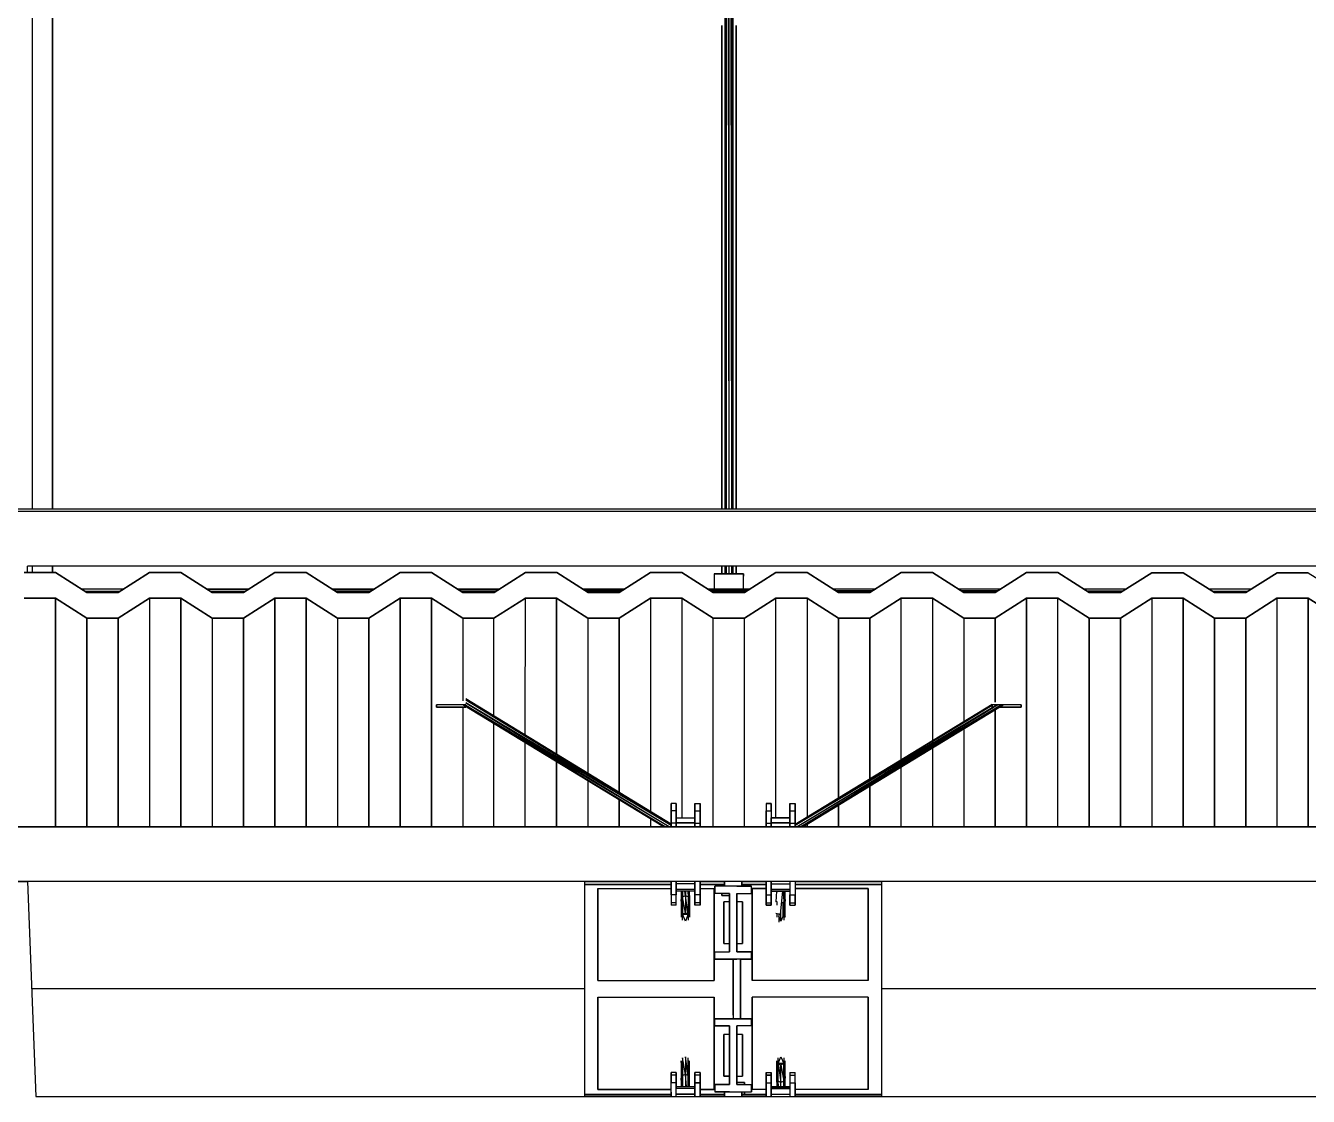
# Model space of a CAD drawing. Extents: x -32 to 51.8, y -51.6 to -5.5.
# Drawn here: x 5.349 to 8.859, y -20.878 to -17.948 of the extents above; entities that cross this region are included whole.
import ezdxf

# ---------------------------------------------------------------- set-up
doc = ezdxf.new("R2010")
doc.units = 0
doc.header["$MEASUREMENT"] = 0
doc.layers.get('0').update_dxf_attribs({"linetype": 'CONTINUOUS'})
doc.layers.add('hachures', color=5, linetype='CONTINUOUS')

msp = doc.modelspace()

# ---------------------------------------------------------------- linework, layer by layer
for p, q in [((5.4224, -19.2709), (5.4225, -12.0848)), ((5.4225, -12.0848), (5.4224, -19.2709)), ((7.2659, -13.4308), (7.2736, -19.2709)), ((7.2659, -13.4308), (7.2659, -19.2709)), ((7.2738, -13.4269), (7.2738, -19.2709)), ((7.2815, -19.2709), (7.2738, -13.4269)), ((7.2818, -13.4308), (7.2818, -19.2709)), ((7.285, -19.2709), (7.2818, -13.4308)), ((7.2626, -13.4664), (7.2658, -19.2709)), ((7.2626, -13.4664), (7.2626, -19.2709)), ((7.2851, -19.2709), (7.2851, -13.4664)), ((7.2539, -19.2709), (7.2539, -17.9483)), ((7.2539, -17.9483), (7.2539, -19.2709)), ((7.2539, -19.2709), (7.2539, -17.9483)), ((7.2935, -19.2709), (7.2935, -17.9483)), ((7.2935, -17.9483), (7.2935, -19.2709)), ((7.2935, -19.2709), (7.2935, -17.9483)), ((5.2737, -19.2709), (5.3537, -19.2709)), ((5.3537, -19.2709), (9.1937, -19.271)), ((5.3537, -19.2776), (5.2737, -19.2776)), ((9.1937, -19.2776), (5.3537, -19.2776)), ((5.3451, -19.4453), (5.4309, -19.4453)), ((5.4309, -19.4453), (5.3451, -19.4453)), ((9.1937, -19.4271), (5.3537, -19.4271)), ((5.3537, -19.4453), (5.3537, -19.4271)), ((5.3671, -19.4271), (5.3671, -19.4453)), ((5.4224, -19.4453), (5.4224, -19.4271)), ((5.4224, -19.4271), (5.4224, -19.4453)), ((5.4309, -19.4453), (5.5166, -19.4997)), ((5.5166, -19.4997), (5.4309, -19.4453)), ((5.4309, -19.4453), (5.4309, -19.4453)), ((5.6023, -19.4997), (5.688, -19.4453)), ((5.688, -19.4453), (5.6023, -19.4997)), ((5.688, -19.4453), (5.7737, -19.4453)), ((5.688, -19.4453), (5.688, -19.4453)), ((5.7737, -19.4453), (5.688, -19.4453)), ((5.688, -19.4453), (5.688, -19.4453)), ((5.7737, -19.4453), (5.8594, -19.4997)), ((5.7737, -19.4453), (5.7737, -19.4453)), ((5.8594, -19.4997), (5.7737, -19.4453)), ((5.7737, -19.4453), (5.7737, -19.4453)), ((5.9451, -19.4997), (6.0309, -19.4453)), ((6.0309, -19.4453), (5.9451, -19.4997)), ((6.0309, -19.4453), (6.1166, -19.4453)), ((6.0309, -19.4453), (6.0309, -19.4453)), ((6.1166, -19.4453), (6.0309, -19.4453)), ((6.0309, -19.4453), (6.0309, -19.4453)), ((6.1166, -19.4453), (6.2023, -19.4997)), ((6.1166, -19.4453), (6.1166, -19.4453)), ((6.2023, -19.4997), (6.1166, -19.4453)), ((6.288, -19.4997), (6.3737, -19.4453)), ((6.3737, -19.4453), (6.288, -19.4997)), ((6.3737, -19.4453), (6.4594, -19.4453)), ((6.3737, -19.4453), (6.3737, -19.4453)), ((6.4594, -19.4453), (6.3737, -19.4453)), ((6.3737, -19.4453), (6.3737, -19.4453)), ((6.4594, -19.4453), (6.5451, -19.4997)), ((6.5451, -19.4997), (6.4594, -19.4453)), ((6.4594, -19.4453), (6.4594, -19.4453)), ((6.4594, -19.4453), (6.4594, -19.4453)), ((6.6309, -19.4997), (6.7166, -19.4453)), ((6.7166, -19.4453), (6.6309, -19.4997)), ((6.7166, -19.4453), (6.8023, -19.4453)), ((6.7166, -19.4453), (6.7166, -19.4453)), ((6.8023, -19.4453), (6.7166, -19.4453)), ((6.7166, -19.4453), (6.7166, -19.4453)), ((6.8023, -19.4453), (6.888, -19.4997)), ((6.888, -19.4997), (6.8023, -19.4453)), ((6.8023, -19.4453), (6.8023, -19.4453)), ((6.8023, -19.4453), (6.8023, -19.4453)), ((6.9737, -19.4997), (7.0594, -19.4453)), ((7.0594, -19.4453), (6.9737, -19.4997)), ((7.0594, -19.4453), (7.1451, -19.4453)), ((7.0594, -19.4453), (7.0594, -19.4453)), ((7.1451, -19.4453), (7.0594, -19.4453)), ((7.1451, -19.4453), (7.2309, -19.4998)), ((7.1451, -19.4453), (7.1451, -19.4453)), ((7.2309, -19.4997), (7.1451, -19.4453)), ((7.1451, -19.4453), (7.1451, -19.4453)), ((7.2539, -19.4485), (7.2539, -19.4271)), ((7.2539, -19.4271), (7.2539, -19.4485)), ((7.2539, -19.4485), (7.2539, -19.4271)), ((7.2626, -19.4271), (7.2626, -19.4485)), ((7.2659, -19.4271), (7.2659, -19.4485)), ((7.2659, -19.4271), (7.2659, -19.4485)), ((7.2738, -19.4271), (7.2738, -19.4485)), ((7.2738, -19.4271), (7.2738, -19.4485)), ((7.2817, -19.4485), (7.2817, -19.4271)), ((7.2818, -19.4271), (7.2818, -19.4485)), ((7.2851, -19.4485), (7.2851, -19.4271)), ((7.2851, -19.4485), (7.2851, -19.4271)), ((7.2935, -19.4485), (7.2935, -19.4271)), ((7.2935, -19.4271), (7.2935, -19.4485)), ((7.2935, -19.4485), (7.2935, -19.4271)), ((7.3166, -19.4998), (7.4023, -19.4453)), ((7.4023, -19.4453), (7.3166, -19.4997)), ((7.4023, -19.4453), (7.488, -19.4453)), ((7.4023, -19.4453), (7.4023, -19.4453)), ((7.488, -19.4453), (7.4023, -19.4453)), ((7.488, -19.4453), (7.5737, -19.4998)), ((7.488, -19.4453), (7.488, -19.4453)), ((7.5737, -19.4998), (7.488, -19.4453)), ((7.488, -19.4453), (7.488, -19.4453)), ((7.6594, -19.4998), (7.7451, -19.4453)), ((7.7451, -19.4453), (7.6594, -19.4998)), ((7.7451, -19.4453), (7.8309, -19.4453)), ((7.7451, -19.4453), (7.7451, -19.4453)), ((7.8309, -19.4453), (7.7451, -19.4453)), ((7.8309, -19.4453), (7.9166, -19.4998)), ((7.8309, -19.4453), (7.8309, -19.4453)), ((7.9166, -19.4998), (7.8309, -19.4453)), ((8.0023, -19.4998), (8.088, -19.4453)), ((8.088, -19.4453), (8.0023, -19.4998)), ((8.088, -19.4453), (8.1737, -19.4453)), ((8.088, -19.4453), (8.088, -19.4453)), ((8.1737, -19.4453), (8.088, -19.4453)), ((8.1737, -19.4453), (8.2594, -19.4998)), ((8.1737, -19.4453), (8.1737, -19.4453)), ((8.2594, -19.4998), (8.1737, -19.4453)), ((8.1737, -19.4453), (8.1737, -19.4453)), ((8.3451, -19.4998), (8.4309, -19.4454)), ((8.4309, -19.4454), (8.3451, -19.4998)), ((8.4309, -19.4454), (8.5166, -19.4454)), ((8.4309, -19.4454), (8.4309, -19.4454)), ((8.5166, -19.4454), (8.4309, -19.4454)), ((8.5166, -19.4454), (8.6023, -19.4998)), ((8.5166, -19.4454), (8.5166, -19.4454)), ((8.6023, -19.4998), (8.5166, -19.4454)), ((8.688, -19.4998), (8.7737, -19.4454)), ((8.7737, -19.4454), (8.688, -19.4998)), ((8.7737, -19.4454), (8.8594, -19.4454)), ((8.7737, -19.4454), (8.7737, -19.4454)), ((8.8594, -19.4454), (8.7737, -19.4454)), ((8.8594, -19.4454), (8.9452, -19.4998)), ((8.8594, -19.4454), (8.8594, -19.4454)), ((7.2337, -19.4485), (7.2337, -19.4907)), ((7.2337, -19.4485), (7.3137, -19.4485)), ((7.3137, -19.4485), (7.2337, -19.4485)), ((7.3137, -19.4907), (7.3137, -19.4485)), ((7.3137, -19.4485), (7.3137, -19.4551)), ((5.4307, -19.5151), (5.345, -19.5151)), ((5.345, -19.5151), (5.4307, -19.5151)), ((5.5165, -19.5695), (5.4307, -19.5151)), ((5.4307, -19.5151), (5.5165, -19.5695)), ((5.6166, -19.4907), (5.5023, -19.4907)), ((5.6158, -19.4911), (5.5027, -19.4909)), ((5.6061, -19.4973), (5.5128, -19.4973)), ((5.5166, -19.4997), (5.6023, -19.4997)), ((5.6023, -19.4997), (5.5166, -19.4997)), ((5.5166, -19.4997), (5.5166, -19.4997)), ((5.6879, -19.5151), (5.6022, -19.5695)), ((5.6022, -19.5695), (5.6879, -19.5151)), ((5.6023, -19.4997), (5.6023, -19.4997)), ((5.7736, -19.5151), (5.6879, -19.5151)), ((5.6879, -19.5151), (5.7736, -19.5151)), ((5.8593, -19.5695), (5.7736, -19.5151)), ((5.7736, -19.5151), (5.8593, -19.5695)), ((5.9594, -19.4907), (5.8452, -19.4907)), ((5.9578, -19.4917), (5.8465, -19.4915)), ((5.9489, -19.4973), (5.8557, -19.4973)), ((5.8594, -19.4997), (5.9451, -19.4997)), ((5.9451, -19.4997), (5.8594, -19.4997)), ((5.8594, -19.4997), (5.8594, -19.4997)), ((5.8594, -19.4997), (5.8594, -19.4997)), ((6.0307, -19.5151), (5.945, -19.5695)), ((5.945, -19.5695), (6.0307, -19.5151)), ((5.9451, -19.4997), (5.9451, -19.4997)), ((6.1165, -19.5151), (6.0307, -19.5151)), ((6.0307, -19.5151), (6.1165, -19.5151)), ((6.2022, -19.5695), (6.1165, -19.5151)), ((6.1165, -19.5151), (6.2022, -19.5695)), ((6.3023, -19.4907), (6.188, -19.4907)), ((6.2997, -19.4923), (6.1903, -19.4921)), ((6.2918, -19.4973), (6.1985, -19.4973)), ((6.2023, -19.4997), (6.288, -19.4997)), ((6.2023, -19.4997), (6.2023, -19.4997)), ((6.288, -19.4997), (6.2023, -19.4997)), ((6.3736, -19.5151), (6.2879, -19.5695)), ((6.2879, -19.5695), (6.3736, -19.5151)), ((6.288, -19.4997), (6.288, -19.4997)), ((6.4593, -19.5151), (6.3736, -19.5151)), ((6.3736, -19.5151), (6.4593, -19.5151)), ((6.545, -19.5695), (6.4593, -19.5151)), ((6.4593, -19.5151), (6.545, -19.5695)), ((6.6451, -19.4907), (6.5309, -19.4907)), ((6.6416, -19.4929), (6.5341, -19.4927)), ((6.6346, -19.4973), (6.5414, -19.4973)), ((6.5451, -19.4997), (6.6309, -19.4997)), ((6.5451, -19.4997), (6.5451, -19.4997)), ((6.6309, -19.4997), (6.5451, -19.4997)), ((6.7165, -19.5151), (6.6307, -19.5695)), ((6.6307, -19.5695), (6.7165, -19.5151)), ((6.6309, -19.4997), (6.6309, -19.4997)), ((6.6309, -19.4997), (6.6309, -19.4997)), ((6.8022, -19.5151), (6.7165, -19.5151)), ((6.7165, -19.5151), (6.8022, -19.5151)), ((6.8879, -19.5695), (6.8022, -19.5151)), ((6.8022, -19.5151), (6.8879, -19.5695)), ((6.988, -19.4907), (6.8737, -19.4907)), ((6.9835, -19.4935), (6.8779, -19.4933)), ((6.9775, -19.4973), (6.8842, -19.4973)), ((6.888, -19.4997), (6.9737, -19.4997)), ((6.888, -19.4997), (6.888, -19.4997)), ((6.9737, -19.4997), (6.888, -19.4997)), ((7.0593, -19.5151), (6.9736, -19.5695)), ((6.9736, -19.5695), (7.0593, -19.5151)), ((6.9737, -19.4997), (6.9737, -19.4997)), ((6.9737, -19.4997), (6.9737, -19.4997)), ((7.145, -19.5151), (7.0593, -19.5151)), ((7.0593, -19.5151), (7.145, -19.5151)), ((7.2307, -19.5695), (7.145, -19.5151)), ((7.145, -19.5151), (7.2307, -19.5695)), ((7.3308, -19.4907), (7.2166, -19.4907)), ((7.3255, -19.4941), (7.2217, -19.4939)), ((7.2734, -19.4974), (7.2271, -19.4974)), ((7.2309, -19.4998), (7.2309, -19.4997)), ((7.3166, -19.4997), (7.2309, -19.4997)), ((7.2309, -19.4998), (7.3166, -19.4998)), ((7.2337, -19.4974), (7.2337, -19.4907)), ((7.2337, -19.4907), (7.3137, -19.4907)), ((7.2337, -19.4907), (7.2337, -19.4974)), ((7.3137, -19.4907), (7.2337, -19.4907)), ((7.2734, -19.4974), (7.2337, -19.4974)), ((7.2738, -19.4974), (7.2659, -19.4958)), ((7.2818, -19.4958), (7.2738, -19.4974)), ((7.3137, -19.4974), (7.2743, -19.4974)), ((7.3204, -19.4974), (7.2743, -19.4974)), ((7.3137, -19.4974), (7.3137, -19.4907)), ((7.4022, -19.5151), (7.3165, -19.5695)), ((7.3165, -19.5695), (7.4022, -19.5151)), ((7.3166, -19.4998), (7.3166, -19.4997)), ((7.3166, -19.4997), (7.3166, -19.4998)), ((7.4879, -19.5151), (7.4022, -19.5151)), ((7.4022, -19.5151), (7.4879, -19.5151)), ((7.5736, -19.5695), (7.4879, -19.5151)), ((7.4879, -19.5151), (7.5736, -19.5695)), ((7.6737, -19.4907), (7.5595, -19.4907)), ((7.6674, -19.4947), (7.5655, -19.4945)), ((7.6632, -19.4974), (7.5699, -19.4974)), ((7.5737, -19.4998), (7.6594, -19.4998)), ((7.6594, -19.4998), (7.5737, -19.4998)), ((7.5737, -19.4998), (7.5737, -19.4998)), ((7.5737, -19.4998), (7.5737, -19.4998)), ((7.745, -19.5151), (7.6593, -19.5695)), ((7.6593, -19.5695), (7.745, -19.5151)), ((7.6594, -19.4998), (7.6594, -19.4998)), ((7.8307, -19.5151), (7.745, -19.5151)), ((7.745, -19.5151), (7.8307, -19.5151)), ((7.9165, -19.5695), (7.8307, -19.5151)), ((7.8307, -19.5151), (7.9165, -19.5695)), ((8.0166, -19.4907), (7.9023, -19.4907)), ((8.0093, -19.4953), (7.9093, -19.4951)), ((8.0061, -19.4974), (7.9128, -19.4974)), ((7.9166, -19.4998), (8.0023, -19.4998)), ((7.9166, -19.4998), (7.9166, -19.4998)), ((8.0023, -19.4998), (7.9166, -19.4998)), ((7.9166, -19.4998), (7.9166, -19.4998)), ((8.0879, -19.5151), (8.0022, -19.5695)), ((8.0022, -19.5695), (8.0879, -19.5151)), ((8.0023, -19.4998), (8.0023, -19.4998)), ((8.1736, -19.5151), (8.0879, -19.5151)), ((8.0879, -19.5151), (8.1736, -19.5151)), ((8.2593, -19.5695), (8.1736, -19.5151)), ((8.1736, -19.5151), (8.2593, -19.5695)), ((8.3594, -19.4907), (8.2452, -19.4907)), ((8.3512, -19.4959), (8.2531, -19.4957)), ((8.3489, -19.4974), (8.2557, -19.4974)), ((8.2594, -19.4998), (8.3451, -19.4998)), ((8.2594, -19.4998), (8.2594, -19.4998)), ((8.3451, -19.4998), (8.2594, -19.4998)), ((8.2594, -19.4998), (8.2594, -19.4998)), ((8.4307, -19.5151), (8.345, -19.5695)), ((8.345, -19.5695), (8.4307, -19.5151)), ((8.3451, -19.4998), (8.3451, -19.4998)), ((8.5165, -19.5151), (8.4307, -19.5151)), ((8.4307, -19.5151), (8.5165, -19.5151)), ((8.6022, -19.5695), (8.5165, -19.5151)), ((8.5165, -19.5151), (8.6022, -19.5695)), ((8.7023, -19.4907), (8.588, -19.4907)), ((8.6932, -19.4965), (8.5969, -19.4963)), ((8.6918, -19.4974), (8.5985, -19.4974)), ((8.6023, -19.4998), (8.688, -19.4998)), ((8.6023, -19.4998), (8.6023, -19.4998)), ((8.688, -19.4998), (8.6023, -19.4998)), ((8.6023, -19.4998), (8.6023, -19.4998)), ((8.7736, -19.5151), (8.6879, -19.5695)), ((8.6879, -19.5695), (8.7736, -19.5151)), ((8.688, -19.4998), (8.688, -19.4998)), ((8.8593, -19.5151), (8.7736, -19.5151)), ((8.7736, -19.5151), (8.8593, -19.5151)), ((8.945, -19.5695), (8.8593, -19.5151)), ((8.8593, -19.5151), (8.945, -19.5695)), ((8.8594, -19.5152), (8.8594, -19.5152)), ((8.8594, -19.5152), (8.8594, -19.5152)), ((5.6022, -19.5695), (5.5165, -19.5695)), ((5.5165, -19.5695), (5.6022, -19.5695)), ((5.945, -19.5695), (5.8593, -19.5695)), ((5.8593, -19.5695), (5.945, -19.5695)), ((6.2879, -19.5695), (6.2022, -19.5695)), ((6.2022, -19.5695), (6.2879, -19.5695)), ((6.6307, -19.5695), (6.545, -19.5695)), ((6.545, -19.5695), (6.6307, -19.5695)), ((6.9736, -19.5695), (6.8879, -19.5695)), ((6.8879, -19.5695), (6.9736, -19.5695)), ((7.3165, -19.5695), (7.2307, -19.5695)), ((7.2307, -19.5695), (7.3165, -19.5695)), ((7.6593, -19.5695), (7.5736, -19.5695)), ((7.5736, -19.5695), (7.6593, -19.5695)), ((8.0022, -19.5695), (7.9165, -19.5695)), ((7.9165, -19.5695), (8.0022, -19.5695)), ((8.345, -19.5695), (8.2593, -19.5695)), ((8.2593, -19.5695), (8.345, -19.5695)), ((8.6879, -19.5695), (8.6022, -19.5695)), ((8.6022, -19.5695), (8.6879, -19.5695)), ((8.6023, -19.5695), (8.6023, -19.5695)), ((8.6023, -19.5695), (8.6023, -19.5695)), ((7.1152, -20.1339), (6.5537, -19.7909)), ((7.1152, -20.1342), (6.5537, -19.7943)), ((7.1152, -20.1366), (6.5537, -19.7944)), ((6.5537, -19.8068), (6.4737, -19.8068)), ((6.4737, -19.8068), (6.4737, -19.8135)), ((6.4737, -19.8135), (6.4737, -19.8068)), ((6.5537, -19.8135), (6.4737, -19.8135)), ((6.4737, -19.8135), (6.4737, -19.8135)), ((6.4737, -19.8135), (6.5537, -19.8135)), ((6.545, -19.8063), (6.545, -19.8068)), ((7.0949, -20.1406), (6.5458, -19.8068)), ((7.0992, -20.1406), (6.5461, -19.8068)), ((7.1152, -20.1372), (6.5537, -19.8016)), ((6.5537, -19.8019), (7.1108, -20.1406)), ((7.1098, -20.1406), (6.5537, -19.8087)), ((6.5537, -19.8091), (7.0996, -20.1406)), ((6.5537, -19.8116), (6.5537, -19.8135)), ((6.5537, -19.8135), (6.5537, -19.8116)), ((7.4552, -20.1339), (7.9937, -19.8049)), ((8.008, -19.8068), (7.4552, -20.1372)), ((7.9937, -19.8082), (7.4552, -20.1342)), ((7.9937, -19.8084), (7.4552, -20.1366)), ((7.4596, -20.1406), (8.0087, -19.8068)), ((8.0197, -19.8068), (7.4606, -20.1406)), ((8.0204, -19.8068), (7.4708, -20.1406)), ((8.0243, -19.8068), (7.4711, -20.1406)), ((7.4755, -20.1406), (8.0246, -19.8068)), ((8.0737, -19.8068), (7.9937, -19.8068)), ((7.9937, -19.8068), (7.9937, -19.8135)), ((7.9937, -19.8135), (7.9937, -19.8068)), ((8.0136, -19.8135), (8.0737, -19.8135)), ((8.0737, -19.8135), (8.0136, -19.8135)), ((8.0737, -19.8068), (8.0737, -19.8135)), ((8.0737, -19.8135), (8.0737, -19.8068)), ((7.1152, -20.0772), (7.1152, -20.0972)), ((7.1296, -20.0772), (7.1152, -20.0772)), ((7.1152, -20.0772), (7.1152, -20.0839)), ((7.1152, -20.0972), (7.1152, -20.0772)), ((7.1296, -20.0772), (7.1296, -20.0972)), ((7.1296, -20.0972), (7.1296, -20.0772)), ((7.1807, -20.0839), (7.1807, -20.0772)), ((7.1807, -20.0772), (7.1807, -20.0972)), ((7.1807, -20.0772), (7.1952, -20.0772)), ((7.1807, -20.0972), (7.1807, -20.0772)), ((7.1952, -20.0772), (7.1952, -20.0972)), ((7.1952, -20.0839), (7.1952, -20.0772)), ((7.1952, -20.0972), (7.1952, -20.0772)), ((7.1952, -20.0772), (7.1952, -20.0839)), ((7.3752, -20.0772), (7.3896, -20.0772)), ((7.3752, -20.0772), (7.3752, -20.0972)), ((7.3896, -20.0772), (7.3752, -20.0772)), ((7.3752, -20.0772), (7.3752, -20.0772)), ((7.3896, -20.0972), (7.3896, -20.0772)), ((7.3896, -20.0772), (7.3896, -20.0839)), ((7.4408, -20.0772), (7.4408, -20.0972)), ((7.4408, -20.0839), (7.4408, -20.0772)), ((7.4408, -20.0772), (7.4552, -20.0772)), ((7.4408, -20.0972), (7.4408, -20.0772)), ((7.4552, -20.0972), (7.4552, -20.0772)), ((7.4552, -20.0772), (7.4552, -20.0839)), ((7.4552, -20.0772), (7.4552, -20.0972)), ((7.4552, -20.0839), (7.4552, -20.0772)), ((7.1152, -20.0972), (7.1152, -20.1305)), ((7.1296, -20.0972), (7.1152, -20.0972)), ((7.1152, -20.1305), (7.1152, -20.0972)), ((7.1296, -20.0972), (7.1296, -20.1305)), ((7.1296, -20.1305), (7.1296, -20.0972)), ((7.1807, -20.1054), (7.1807, -20.0839)), ((7.1807, -20.0972), (7.1807, -20.1305)), ((7.1807, -20.0972), (7.1952, -20.0972)), ((7.1807, -20.1305), (7.1807, -20.0972)), ((7.1807, -20.1159), (7.1807, -20.1054)), ((7.1952, -20.0839), (7.1952, -20.1054)), ((7.1952, -20.0972), (7.1952, -20.1305)), ((7.1952, -20.1054), (7.1952, -20.0972)), ((7.1952, -20.1305), (7.1952, -20.0972)), ((7.1952, -20.1406), (7.1952, -20.1054)), ((7.1952, -20.1054), (7.1952, -20.1054)), ((7.1952, -20.1054), (7.1952, -20.1054)), ((7.1952, -20.1054), (7.1952, -20.1406)), ((7.3752, -20.0972), (7.3896, -20.0972)), ((7.3752, -20.1305), (7.3752, -20.0972)), ((7.3752, -20.0972), (7.3752, -20.1305)), ((7.3896, -20.0839), (7.3896, -20.1054)), ((7.3896, -20.0972), (7.3896, -20.1305)), ((7.3896, -20.1054), (7.3896, -20.1159)), ((7.4408, -20.1054), (7.4408, -20.0839)), ((7.4408, -20.0839), (7.4408, -20.1054)), ((7.4408, -20.0972), (7.4408, -20.1305)), ((7.4408, -20.0972), (7.4552, -20.0972)), ((7.4408, -20.1305), (7.4408, -20.0972)), ((7.4408, -20.1159), (7.4408, -20.1054)), ((7.4408, -20.1054), (7.4408, -20.1054)), ((7.4408, -20.1054), (7.4408, -20.1159)), ((7.4552, -20.0839), (7.4552, -20.1054)), ((7.4552, -20.1305), (7.4552, -20.0972)), ((7.4552, -20.0972), (7.4552, -20.1305)), ((7.4552, -20.1054), (7.4552, -20.0972)), ((7.4552, -20.1054), (7.4552, -20.1339)), ((7.4552, -20.1339), (7.4552, -20.1054)), ((7.5736, -20.081), (7.5736, -20.1406)), ((5.3537, -20.1406), (5.2737, -20.1406)), ((5.2737, -20.1406), (5.3537, -20.1406)), ((9.1937, -20.1406), (5.3537, -20.1406)), ((9.1937, -20.1406), (5.3537, -20.1406)), ((5.3537, -20.1406), (9.1937, -20.1406)), ((7.1152, -20.1305), (7.1152, -20.1406)), ((7.1296, -20.1305), (7.1152, -20.1305)), ((7.1152, -20.1406), (7.1152, -20.1305)), ((7.1296, -20.1159), (7.1807, -20.1159)), ((7.1296, -20.1304), (7.1807, -20.1304)), ((7.1807, -20.1304), (7.1296, -20.1304)), ((7.1296, -20.1305), (7.1296, -20.1406)), ((7.1296, -20.1406), (7.1296, -20.1305)), ((7.1807, -20.1305), (7.1807, -20.1406)), ((7.1807, -20.1305), (7.1952, -20.1305)), ((7.1807, -20.1406), (7.1807, -20.1305)), ((7.1952, -20.1305), (7.1952, -20.1406)), ((7.1952, -20.1406), (7.1952, -20.1305)), ((7.3752, -20.1305), (7.3896, -20.1305)), ((7.3752, -20.1406), (7.3752, -20.1305)), ((7.3752, -20.1305), (7.3752, -20.1406)), ((7.4408, -20.1159), (7.3896, -20.1159)), ((7.3896, -20.1159), (7.4408, -20.1159)), ((7.3896, -20.1304), (7.3896, -20.1159)), ((7.3896, -20.1304), (7.4408, -20.1304)), ((7.4408, -20.1304), (7.3896, -20.1304)), ((7.3896, -20.1305), (7.3896, -20.1406)), ((7.3896, -20.1406), (7.3896, -20.1305)), ((7.4408, -20.1159), (7.4408, -20.1304)), ((7.4408, -20.1305), (7.4408, -20.1406)), ((7.4408, -20.1305), (7.4552, -20.1305)), ((7.4408, -20.1406), (7.4408, -20.1305)), ((7.4552, -20.1406), (7.4552, -20.1305)), ((7.4552, -20.1305), (7.4552, -20.1406)), ((5.3537, -20.2906), (5.2737, -20.2906)), ((5.2737, -20.2906), (5.3537, -20.2906)), ((5.2737, -20.2906), (5.3537, -20.2906)), ((9.1937, -20.2906), (5.3537, -20.2906)), ((5.3537, -20.2906), (5.3767, -20.8785)), ((6.878, -20.2906), (7.1152, -20.2906)), ((6.878, -20.2906), (6.878, -20.5845)), ((6.878, -20.2988), (7.1152, -20.2988)), ((7.1152, -20.2988), (6.878, -20.2988)), ((6.9153, -20.5618), (6.9153, -20.3093)), ((6.9153, -20.3093), (7.1152, -20.3093)), ((6.9153, -20.3093), (7.1152, -20.3093)), ((6.9153, -20.5618), (6.9153, -20.3093)), ((6.9153, -20.3093), (6.9153, -20.5618)), ((7.1152, -20.2906), (7.1152, -20.3274)), ((7.1152, -20.3274), (7.1152, -20.2906)), ((7.1296, -20.2906), (7.1296, -20.3274)), ((7.1296, -20.3274), (7.1296, -20.2906)), ((7.1807, -20.2965), (7.1296, -20.2965)), ((7.1807, -20.312), (7.1296, -20.312)), ((7.1807, -20.3169), (7.1296, -20.3169)), ((7.1432, -20.3169), (7.1432, -20.34)), ((7.1465, -20.3325), (7.1457, -20.3169)), ((7.1465, -20.3169), (7.1465, -20.3325)), ((7.1545, -20.3294), (7.153, -20.3169)), ((7.1545, -20.3169), (7.1545, -20.3294)), ((7.1608, -20.3169), (7.1624, -20.3325)), ((7.1624, -20.3169), (7.1624, -20.3325)), ((7.1648, -20.3169), (7.1657, -20.34)), ((7.1657, -20.34), (7.1657, -20.3169)), ((7.1807, -20.2906), (7.1807, -20.3274)), ((7.1807, -20.3274), (7.1807, -20.2906)), ((7.1807, -20.2965), (7.1807, -20.312)), ((7.1807, -20.312), (7.1807, -20.3169)), ((7.1807, -20.3355), (7.1807, -20.3169)), ((7.1952, -20.2906), (7.1952, -20.3274)), ((7.1952, -20.3274), (7.1952, -20.2906)), ((7.1952, -20.2906), (7.2617, -20.2906)), ((7.1952, -20.2988), (7.2617, -20.2988)), ((7.2617, -20.2988), (7.1952, -20.2988)), ((7.1952, -20.3023), (7.1952, -20.3355)), ((7.1952, -20.3093), (7.2333, -20.3093)), ((7.1952, -20.3093), (7.2333, -20.3093)), ((7.2333, -20.3093), (7.2333, -20.5618)), ((7.2333, -20.3093), (7.2333, -20.5618)), ((7.2333, -20.5618), (7.2333, -20.3093)), ((7.2333, -20.5618), (7.2333, -20.3093)), ((7.2333, -20.3227), (7.2352, -20.3227)), ((7.2333, -20.3227), (7.2352, -20.3227)), ((7.2752, -20.3032), (7.2352, -20.3032)), ((7.2352, -20.3232), (7.2352, -20.3032)), ((7.2352, -20.3032), (7.2352, -20.3232)), ((7.2752, -20.3232), (7.2352, -20.3232)), ((7.2539, -20.2988), (7.2539, -20.3032)), ((7.2539, -20.3032), (7.2539, -20.2988)), ((7.2539, -20.3232), (7.2539, -20.3289)), ((7.2539, -20.3289), (7.2539, -20.3232)), ((7.2617, -20.3032), (7.2617, -20.2906)), ((7.2617, -20.2906), (7.2617, -20.3032)), ((7.2617, -20.3032), (7.2617, -20.2906)), ((7.2617, -20.2906), (7.2617, -20.3032)), ((7.2952, -20.3032), (7.2752, -20.3032)), ((7.2752, -20.4832), (7.2752, -20.3232)), ((7.2752, -20.3232), (7.2752, -20.4832)), ((7.3352, -20.3032), (7.2952, -20.3032)), ((7.2952, -20.3032), (7.3352, -20.3032)), ((7.3087, -20.3032), (7.2952, -20.3032)), ((7.2952, -20.3232), (7.3352, -20.3232)), ((7.2952, -20.3232), (7.2952, -20.4832)), ((7.2952, -20.4832), (7.2952, -20.3232)), ((7.3087, -20.2906), (7.3752, -20.2906)), ((7.3087, -20.2906), (7.3087, -20.3032)), ((7.3087, -20.3032), (7.3087, -20.2906)), ((7.3087, -20.3032), (7.3087, -20.2906)), ((7.3087, -20.2988), (7.3752, -20.2988)), ((7.3752, -20.2988), (7.3087, -20.2988)), ((7.3087, -20.3032), (7.3352, -20.3032)), ((7.3352, -20.3232), (7.3352, -20.3032)), ((7.3352, -20.3232), (7.3352, -20.3032)), ((7.3352, -20.3227), (7.3371, -20.3227)), ((7.3352, -20.3227), (7.3371, -20.3227)), ((7.3371, -20.3093), (7.3752, -20.3093)), ((7.3752, -20.3093), (7.3371, -20.3093)), ((7.3371, -20.5618), (7.3371, -20.3093)), ((7.3371, -20.5618), (7.3371, -20.3093)), ((7.3371, -20.3093), (7.3371, -20.5618)), ((7.3371, -20.3093), (7.3371, -20.5618)), ((7.3752, -20.3274), (7.3752, -20.2906)), ((7.3752, -20.2906), (7.3752, -20.3274)), ((7.3896, -20.2906), (7.3896, -20.3274)), ((7.3896, -20.3274), (7.3896, -20.2906)), ((7.3896, -20.2965), (7.3896, -20.2906)), ((7.3896, -20.2965), (7.4408, -20.2965)), ((7.3896, -20.3033), (7.3896, -20.2965)), ((7.4408, -20.312), (7.3896, -20.312)), ((7.3896, -20.3169), (7.3896, -20.3355)), ((7.3896, -20.3169), (7.4408, -20.3169)), ((7.4408, -20.3169), (7.3896, -20.3169)), ((7.4026, -20.3457), (7.4049, -20.3169)), ((7.4047, -20.3169), (7.4047, -20.32)), ((7.4145, -20.3801), (7.4216, -20.3169)), ((7.4239, -20.3169), (7.4239, -20.3474)), ((7.4239, -20.3325), (7.4239, -20.3169)), ((7.4272, -20.34), (7.4272, -20.3169)), ((7.4408, -20.2906), (7.4408, -20.3274)), ((7.4408, -20.3169), (7.4408, -20.3355)), ((7.4552, -20.2906), (7.4552, -20.3274)), ((7.4552, -20.2906), (7.4552, -20.3023)), ((7.4552, -20.2906), (7.6923, -20.2906)), ((7.4552, -20.2988), (7.6923, -20.2988)), ((7.6923, -20.2988), (7.4552, -20.2988)), ((7.4552, -20.3023), (7.4552, -20.3355)), ((7.4552, -20.3093), (7.6551, -20.3093)), ((7.6551, -20.3093), (7.4552, -20.3093)), ((7.6551, -20.3093), (7.6551, -20.5618)), ((7.6551, -20.5618), (7.6551, -20.3093)), ((7.6551, -20.3093), (7.6551, -20.5618)), ((7.6551, -20.5618), (7.6551, -20.3093)), ((7.6923, -20.5845), (7.6923, -20.2906)), ((7.1152, -20.3274), (7.1152, -20.3488)), ((7.1296, -20.3274), (7.1152, -20.3274)), ((7.1152, -20.3488), (7.1152, -20.3556)), ((7.1296, -20.3488), (7.1152, -20.3488)), ((7.1296, -20.3556), (7.1152, -20.3556)), ((7.1296, -20.3488), (7.1296, -20.3274)), ((7.1296, -20.3556), (7.1296, -20.3488)), ((7.1465, -20.3325), (7.1432, -20.34)), ((7.1465, -20.3803), (7.1432, -20.34)), ((7.1432, -20.34), (7.1432, -20.3881)), ((7.1545, -20.3294), (7.1465, -20.3325)), ((7.1545, -20.3771), (7.1465, -20.3325)), ((7.1465, -20.3325), (7.1465, -20.3803)), ((7.1624, -20.3325), (7.1545, -20.3294)), ((7.1624, -20.3803), (7.1545, -20.3294)), ((7.1545, -20.3294), (7.1545, -20.3771)), ((7.1624, -20.3325), (7.1624, -20.3803)), ((7.1657, -20.34), (7.1624, -20.3325)), ((7.1624, -20.3325), (7.1657, -20.3881)), ((7.1657, -20.34), (7.1657, -20.3881)), ((7.1807, -20.3274), (7.1807, -20.3488)), ((7.1952, -20.3274), (7.1807, -20.3274)), ((7.1807, -20.3488), (7.1807, -20.3274)), ((7.1807, -20.3556), (7.1807, -20.3355)), ((7.1807, -20.3488), (7.1807, -20.3556)), ((7.1952, -20.3488), (7.1807, -20.3488)), ((7.1807, -20.3556), (7.1807, -20.3488)), ((7.1952, -20.3556), (7.1807, -20.3556)), ((7.1952, -20.3274), (7.1952, -20.3488)), ((7.1952, -20.3488), (7.1952, -20.3274)), ((7.1952, -20.3355), (7.1952, -20.3556)), ((7.1952, -20.3488), (7.1952, -20.3556)), ((7.1952, -20.3556), (7.1952, -20.3488)), ((7.2539, -20.3289), (7.2752, -20.3289)), ((7.2752, -20.3289), (7.2539, -20.3289)), ((7.2752, -20.3462), (7.2593, -20.3462)), ((7.2593, -20.4602), (7.2593, -20.3462)), ((7.2593, -20.4602), (7.2593, -20.3462)), ((7.2593, -20.3462), (7.2593, -20.4602)), ((7.311, -20.3462), (7.2952, -20.3462)), ((7.311, -20.3462), (7.311, -20.4602)), ((7.311, -20.4602), (7.311, -20.3462)), ((7.311, -20.3462), (7.311, -20.4602)), ((7.3752, -20.3274), (7.3896, -20.3274)), ((7.3752, -20.3488), (7.3752, -20.3274)), ((7.3752, -20.3274), (7.3752, -20.3488)), ((7.3752, -20.3488), (7.3896, -20.3488)), ((7.3752, -20.3556), (7.3752, -20.3488)), ((7.3752, -20.3488), (7.3752, -20.3556)), ((7.3896, -20.3556), (7.3752, -20.3556)), ((7.3752, -20.3556), (7.3896, -20.3556)), ((7.3896, -20.3274), (7.3896, -20.3488)), ((7.3896, -20.3488), (7.3896, -20.3274)), ((7.3896, -20.3355), (7.3896, -20.3556)), ((7.3896, -20.3488), (7.3896, -20.3556)), ((7.3896, -20.3556), (7.3896, -20.3488)), ((7.4056, -20.3466), (7.4025, -20.3454)), ((7.4025, -20.3454), (7.4026, -20.3457)), ((7.4047, -20.3462), (7.4047, -20.355)), ((7.4047, -20.3462), (7.4047, -20.355)), ((7.4239, -20.3474), (7.4179, -20.3497)), ((7.4215, -20.3484), (7.4216, -20.3857)), ((7.4239, -20.3381), (7.4239, -20.3325)), ((7.4272, -20.34), (7.4239, -20.3325)), ((7.4239, -20.3325), (7.4239, -20.3325)), ((7.4239, -20.3325), (7.4239, -20.3325)), ((7.4272, -20.34), (7.4239, -20.3803)), ((7.4239, -20.3803), (7.4239, -20.3474)), ((7.4272, -20.3881), (7.4272, -20.34)), ((7.4272, -20.3881), (7.4272, -20.34)), ((7.4408, -20.3274), (7.4408, -20.3488)), ((7.4408, -20.3274), (7.4552, -20.3274)), ((7.4408, -20.3488), (7.4408, -20.3274)), ((7.4408, -20.3355), (7.4408, -20.3355)), ((7.4408, -20.3355), (7.4408, -20.3488)), ((7.4408, -20.3488), (7.4408, -20.3556)), ((7.4408, -20.3488), (7.4552, -20.3488)), ((7.4408, -20.3556), (7.4408, -20.3488)), ((7.4408, -20.3556), (7.4552, -20.3556)), ((7.4552, -20.3274), (7.4552, -20.3488)), ((7.4552, -20.3488), (7.4552, -20.3274)), ((7.4552, -20.3355), (7.4552, -20.3556)), ((7.4552, -20.3488), (7.4552, -20.3556)), ((7.4552, -20.3556), (7.4552, -20.3488)), ((7.1465, -20.3803), (7.1432, -20.3881)), ((7.1545, -20.3771), (7.1465, -20.3803)), ((7.1465, -20.3803), (7.1624, -20.3803)), ((7.1465, -20.3959), (7.1465, -20.3803)), ((7.1545, -20.3991), (7.1465, -20.3803)), ((7.1624, -20.3803), (7.1545, -20.3771)), ((7.1624, -20.3803), (7.1545, -20.3991)), ((7.1657, -20.3881), (7.1624, -20.3803)), ((7.1624, -20.3803), (7.1624, -20.3959)), ((7.4022, -20.3772), (7.4104, -20.3794)), ((7.4047, -20.3779), (7.4047, -20.3881)), ((7.4047, -20.3779), (7.4047, -20.3881)), ((7.4103, -20.3794), (7.4103, -20.4015)), ((7.4103, -20.3794), (7.4103, -20.3794)), ((7.4103, -20.3803), (7.4144, -20.3803)), ((7.4103, -20.3803), (7.4144, -20.3803)), ((7.4159, -20.3991), (7.4103, -20.3858)), ((7.4104, -20.3794), (7.4155, -20.3806)), ((7.4155, -20.3806), (7.4145, -20.3801)), ((7.4159, -20.3771), (7.4148, -20.3776)), ((7.415, -20.3803), (7.4159, -20.3803)), ((7.415, -20.3803), (7.4159, -20.3803)), ((7.4159, -20.3991), (7.4159, -20.3673)), ((7.4159, -20.3771), (7.4159, -20.3674)), ((7.4159, -20.3771), (7.4159, -20.3771)), ((7.4239, -20.3803), (7.4159, -20.3991)), ((7.4239, -20.3803), (7.4159, -20.3991)), ((7.4239, -20.3803), (7.4159, -20.3991)), ((7.4272, -20.3881), (7.4239, -20.3803)), ((7.4239, -20.3803), (7.4239, -20.3959)), ((7.4239, -20.3803), (7.4272, -20.3881)), ((7.2593, -20.4602), (7.2752, -20.4602)), ((7.2952, -20.4602), (7.311, -20.4602)), ((7.2333, -20.4837), (7.2352, -20.4837)), ((7.2352, -20.5032), (7.2352, -20.4832)), ((7.2352, -20.4832), (7.2752, -20.4832)), ((7.3352, -20.4832), (7.2952, -20.4832)), ((7.2952, -20.4832), (7.3352, -20.4832)), ((7.3352, -20.5032), (7.3352, -20.4832)), ((7.3352, -20.4832), (7.3352, -20.5032)), ((7.3352, -20.4837), (7.3371, -20.4837)), ((7.2752, -20.5032), (7.2352, -20.5032)), ((7.2352, -20.5032), (7.2752, -20.5032)), ((7.2752, -20.5032), (7.2852, -20.5032)), ((7.2952, -20.5032), (7.2752, -20.5032)), ((7.2752, -20.5032), (7.2952, -20.5032)), ((7.2852, -20.6559), (7.2852, -20.5032)), ((7.2852, -20.5032), (7.2852, -20.6559)), ((7.2852, -20.5132), (7.2852, -20.5032)), ((7.2852, -20.5032), (7.2852, -20.6559)), ((7.2852, -20.5132), (7.2852, -20.5032)), ((7.2852, -20.5032), (7.2852, -20.6559)), ((7.2852, -20.5132), (7.2852, -20.5032)), ((7.2852, -20.5032), (7.2852, -20.6559)), ((7.2852, -20.5132), (7.2852, -20.5032)), ((7.2852, -20.5032), (7.2852, -20.6559)), ((7.2852, -20.5132), (7.2852, -20.5032)), ((7.2852, -20.5032), (7.2852, -20.6559)), ((7.2852, -20.5132), (7.2852, -20.5032)), ((7.2852, -20.5032), (7.2852, -20.6559)), ((7.2852, -20.5132), (7.2852, -20.5032)), ((7.2852, -20.5032), (7.2852, -20.6559)), ((7.2852, -20.5132), (7.2852, -20.5032)), ((7.2852, -20.5032), (7.2852, -20.6559)), ((7.2852, -20.5132), (7.2852, -20.5032)), ((7.2852, -20.5032), (7.2852, -20.6559)), ((7.2852, -20.5132), (7.2852, -20.5032)), ((7.2852, -20.5032), (7.2852, -20.5132)), ((7.2852, -20.5132), (7.2852, -20.5032)), ((7.2852, -20.5032), (7.2852, -20.5132)), ((7.2852, -20.5132), (7.2852, -20.5032)), ((7.2852, -20.6559), (7.2852, -20.5132)), ((7.3352, -20.5032), (7.2952, -20.5032)), ((7.3052, -20.6559), (7.3052, -20.5032)), ((7.3052, -20.5032), (7.3052, -20.5132)), ((7.3052, -20.5032), (7.3352, -20.5032)), ((7.3052, -20.5132), (7.3052, -20.6659)), ((7.3052, -20.5132), (7.3052, -20.6559)), ((7.3052, -20.5132), (7.3052, -20.5132)), ((6.9153, -20.5618), (7.2333, -20.5618)), ((7.6551, -20.5618), (7.3371, -20.5618)), ((7.6551, -20.5618), (7.3371, -20.5618)), ((6.878, -20.5845), (5.3652, -20.5845)), ((6.878, -20.5845), (6.878, -20.8785)), ((9.2052, -20.5846), (7.6923, -20.5845)), ((7.6923, -20.8785), (7.6923, -20.5845)), ((6.9153, -20.8598), (6.9153, -20.6073)), ((6.9153, -20.6073), (6.9153, -20.8598)), ((6.9153, -20.8598), (6.9153, -20.6073)), ((6.9153, -20.6073), (7.2333, -20.6073)), ((6.9153, -20.6073), (6.9153, -20.8598)), ((7.2333, -20.6073), (7.2333, -20.8598)), ((7.2333, -20.6073), (7.2333, -20.8598)), ((7.2333, -20.8598), (7.2333, -20.6073)), ((7.6551, -20.6073), (7.3371, -20.6073)), ((7.3371, -20.8598), (7.3371, -20.6073)), ((7.3371, -20.8598), (7.3371, -20.6073)), ((7.3371, -20.6073), (7.3371, -20.8598)), ((7.6551, -20.6073), (7.6551, -20.8598)), ((7.6551, -20.6073), (7.6551, -20.8598)), ((7.6551, -20.8598), (7.6551, -20.6073)), ((7.6551, -20.8598), (7.6551, -20.6073)), ((7.2752, -20.6659), (7.2352, -20.6659)), ((7.2352, -20.6859), (7.2352, -20.6659)), ((7.2352, -20.6659), (7.2752, -20.6659)), ((7.2852, -20.6659), (7.2752, -20.6659)), ((7.2752, -20.6659), (7.2952, -20.6659)), ((7.2952, -20.6659), (7.2752, -20.6659)), ((7.2852, -20.6559), (7.2852, -20.6659)), ((7.2952, -20.6659), (7.3352, -20.6659)), ((7.3352, -20.6659), (7.2952, -20.6659)), ((7.3052, -20.6559), (7.3052, -20.6659)), ((7.3052, -20.6659), (7.3052, -20.6559)), ((7.3052, -20.6659), (7.3052, -20.6559)), ((7.3352, -20.6859), (7.3352, -20.6659)), ((7.3352, -20.6659), (7.3352, -20.6859)), ((7.2352, -20.6854), (7.2333, -20.6854)), ((7.2352, -20.6859), (7.2752, -20.6859)), ((7.2752, -20.6859), (7.2352, -20.6859)), ((7.2752, -20.7089), (7.2593, -20.7089)), ((7.2593, -20.8229), (7.2593, -20.7089)), ((7.2593, -20.8229), (7.2593, -20.7089)), ((7.2593, -20.7089), (7.2593, -20.8229)), ((7.2752, -20.6859), (7.2752, -20.7089)), ((7.2752, -20.8459), (7.2752, -20.6859)), ((7.2752, -20.6859), (7.2752, -20.8459)), ((7.2952, -20.7089), (7.2952, -20.6859)), ((7.3352, -20.6859), (7.2952, -20.6859)), ((7.2952, -20.6859), (7.2952, -20.8459)), ((7.2952, -20.8459), (7.2952, -20.6859)), ((7.311, -20.7089), (7.2952, -20.7089)), ((7.311, -20.7089), (7.311, -20.8229)), ((7.311, -20.7089), (7.311, -20.8229)), ((7.311, -20.8229), (7.311, -20.7089)), ((7.3371, -20.6854), (7.3352, -20.6854)), ((7.1465, -20.8216), (7.1432, -20.781)), ((7.1432, -20.781), (7.1432, -20.8291)), ((7.1465, -20.7732), (7.1465, -20.8216)), ((7.1544, -20.8186), (7.1465, -20.7732)), ((7.1545, -20.77), (7.1544, -20.8186)), ((7.1624, -20.8216), (7.1545, -20.77)), ((7.1624, -20.8216), (7.1624, -20.7732)), ((7.1657, -20.8291), (7.1624, -20.7732)), ((7.1657, -20.8291), (7.1657, -20.781)), ((7.4047, -20.781), (7.408, -20.7887)), ((7.408, -20.8366), (7.4047, -20.781)), ((7.4047, -20.8291), (7.4047, -20.781)), ((7.408, -20.7887), (7.4159, -20.77)), ((7.408, -20.7887), (7.408, -20.7732)), ((7.4159, -20.77), (7.4239, -20.7887)), ((7.4239, -20.7732), (7.4239, -20.7887)), ((7.4239, -20.7887), (7.4272, -20.781)), ((7.4272, -20.8291), (7.4272, -20.781)), ((7.1296, -20.8135), (7.1152, -20.8135)), ((7.1152, -20.8202), (7.1152, -20.8135)), ((7.1152, -20.8335), (7.1152, -20.8135)), ((7.1152, -20.8135), (7.1152, -20.8202)), ((7.1296, -20.8135), (7.1296, -20.8202)), ((7.1296, -20.8202), (7.1296, -20.8135)), ((7.1296, -20.8135), (7.1296, -20.8335)), ((7.1952, -20.8135), (7.1807, -20.8135)), ((7.1807, -20.8202), (7.1807, -20.8135)), ((7.1807, -20.8135), (7.1807, -20.8202)), ((7.1807, -20.8335), (7.1807, -20.8135)), ((7.1952, -20.8135), (7.1952, -20.8202)), ((7.1952, -20.8202), (7.1952, -20.8135)), ((7.3752, -20.8335), (7.3752, -20.8135)), ((7.3752, -20.8135), (7.3752, -20.8202)), ((7.3752, -20.8135), (7.3896, -20.8135)), ((7.3752, -20.8202), (7.3752, -20.8135)), ((7.3896, -20.8202), (7.3896, -20.8135)), ((7.3896, -20.8135), (7.3896, -20.8202)), ((7.408, -20.7887), (7.4159, -20.792)), ((7.408, -20.7887), (7.4159, -20.8397)), ((7.408, -20.8366), (7.408, -20.7887)), ((7.4239, -20.7887), (7.408, -20.7887)), ((7.4159, -20.792), (7.4239, -20.7887)), ((7.4159, -20.8397), (7.4159, -20.792)), ((7.4159, -20.792), (7.4239, -20.8366)), ((7.4239, -20.8366), (7.4239, -20.7887)), ((7.4239, -20.7887), (7.4272, -20.8291)), ((7.4408, -20.8135), (7.4408, -20.8202)), ((7.4408, -20.8135), (7.4552, -20.8135)), ((7.4552, -20.8202), (7.4552, -20.8135)), ((7.1296, -20.8202), (7.1152, -20.8202)), ((7.1152, -20.8417), (7.1152, -20.8202)), ((7.1152, -20.8202), (7.1152, -20.8417)), ((7.1152, -20.8668), (7.1152, -20.8335)), ((7.1296, -20.8417), (7.1152, -20.8417)), ((7.1152, -20.8785), (7.1152, -20.8417)), ((7.1296, -20.8202), (7.1296, -20.8417)), ((7.1296, -20.8417), (7.1296, -20.8202)), ((7.1296, -20.8335), (7.1296, -20.8522)), ((7.1296, -20.8785), (7.1296, -20.8417)), ((7.1465, -20.8216), (7.1432, -20.8291)), ((7.1432, -20.8291), (7.1432, -20.8522)), ((7.1444, -20.8522), (7.1432, -20.8291)), ((7.1544, -20.8186), (7.1465, -20.8216)), ((7.1465, -20.8216), (7.1465, -20.8522)), ((7.1544, -20.8186), (7.1544, -20.8522)), ((7.1579, -20.8522), (7.1544, -20.8186)), ((7.1624, -20.8216), (7.1544, -20.8186)), ((7.1624, -20.8522), (7.1624, -20.8216)), ((7.1657, -20.8291), (7.1624, -20.8216)), ((7.1657, -20.8522), (7.1657, -20.8291)), ((7.1952, -20.8202), (7.1807, -20.8202)), ((7.1807, -20.8417), (7.1807, -20.8202)), ((7.1807, -20.8202), (7.1807, -20.8417)), ((7.1807, -20.8522), (7.1807, -20.8335)), ((7.1952, -20.8417), (7.1807, -20.8417)), ((7.1807, -20.8417), (7.1807, -20.8785)), ((7.1807, -20.8785), (7.1807, -20.8417)), ((7.1807, -20.8417), (7.1952, -20.8417)), ((7.1952, -20.8202), (7.1952, -20.8417)), ((7.1952, -20.8417), (7.1952, -20.8202)), ((7.1952, -20.8417), (7.1952, -20.8417)), ((7.1952, -20.8785), (7.1952, -20.8417)), ((7.1952, -20.8417), (7.1952, -20.8417)), ((7.1952, -20.8417), (7.1952, -20.8785)), ((7.2352, -20.8464), (7.2333, -20.8464)), ((7.2352, -20.8464), (7.2333, -20.8464)), ((7.2752, -20.8459), (7.2352, -20.8459)), ((7.2352, -20.8459), (7.2352, -20.8659)), ((7.2352, -20.8459), (7.2752, -20.8459)), ((7.2752, -20.8229), (7.2593, -20.8229)), ((7.2593, -20.8229), (7.2752, -20.8229)), ((7.2752, -20.8229), (7.2593, -20.8229)), ((7.2752, -20.8229), (7.2752, -20.8459)), ((7.2952, -20.8402), (7.2952, -20.8229)), ((7.2952, -20.8229), (7.311, -20.8229)), ((7.3164, -20.8402), (7.2952, -20.8402)), ((7.3164, -20.8402), (7.2952, -20.8402)), ((7.2952, -20.8402), (7.3164, -20.8402)), ((7.2952, -20.8459), (7.3352, -20.8459)), ((7.3164, -20.8402), (7.3164, -20.8402)), ((7.3164, -20.8459), (7.3164, -20.8402)), ((7.3164, -20.8402), (7.3164, -20.8402)), ((7.3164, -20.8402), (7.3164, -20.8459)), ((7.3352, -20.8659), (7.3352, -20.8459)), ((7.3352, -20.8459), (7.3352, -20.8659)), ((7.3371, -20.8464), (7.3352, -20.8464)), ((7.3371, -20.8464), (7.3352, -20.8464)), ((7.3752, -20.8202), (7.3752, -20.8417)), ((7.3752, -20.8202), (7.3896, -20.8202)), ((7.3752, -20.8417), (7.3752, -20.8202)), ((7.3896, -20.8202), (7.3752, -20.8202)), ((7.3752, -20.8668), (7.3752, -20.8335)), ((7.3752, -20.8417), (7.3752, -20.8785)), ((7.3752, -20.8417), (7.3896, -20.8417)), ((7.3752, -20.8785), (7.3752, -20.8417)), ((7.3896, -20.8417), (7.3896, -20.8202)), ((7.3896, -20.8202), (7.3896, -20.8202)), ((7.3896, -20.8202), (7.3896, -20.8417)), ((7.3896, -20.8785), (7.3896, -20.8417)), ((7.3896, -20.8417), (7.3896, -20.8417)), ((7.3896, -20.8417), (7.3896, -20.8785)), ((7.4047, -20.8291), (7.408, -20.8366)), ((7.4056, -20.8522), (7.4047, -20.8291)), ((7.4047, -20.8291), (7.4047, -20.8522)), ((7.408, -20.8522), (7.408, -20.8366)), ((7.4096, -20.8522), (7.408, -20.8366)), ((7.408, -20.8366), (7.4159, -20.8397)), ((7.4159, -20.8397), (7.4239, -20.8366)), ((7.4159, -20.8522), (7.4159, -20.8397)), ((7.4239, -20.8366), (7.4272, -20.8291)), ((7.4239, -20.8522), (7.4239, -20.8366)), ((7.4239, -20.8366), (7.4246, -20.8522)), ((7.4272, -20.8522), (7.4272, -20.8291)), ((7.4408, -20.8202), (7.4552, -20.8202)), ((7.4408, -20.8202), (7.4408, -20.8417)), ((7.4408, -20.8417), (7.4552, -20.8417)), ((7.4408, -20.8417), (7.4408, -20.8785)), ((7.4552, -20.8417), (7.4552, -20.8202)), ((7.4552, -20.8417), (7.4552, -20.8668)), ((7.4552, -20.8785), (7.4552, -20.8417)), ((7.4552, -20.8417), (7.4552, -20.8785)), ((5.3767, -20.8785), (9.2167, -20.8785)), ((6.878, -20.8733), (7.1152, -20.8734)), ((7.1152, -20.8734), (6.878, -20.8733)), ((6.878, -20.8785), (7.1152, -20.8785)), ((7.1152, -20.8785), (6.878, -20.8785)), ((7.1152, -20.8785), (6.878, -20.8785)), ((7.1152, -20.8598), (6.9153, -20.8598)), ((6.9153, -20.8598), (7.1152, -20.8598)), ((7.1152, -20.8668), (7.1152, -20.8785)), ((7.1152, -20.8785), (7.1152, -20.8668)), ((7.1807, -20.8522), (7.1296, -20.8522)), ((7.1296, -20.8522), (7.1296, -20.8576)), ((7.1296, -20.8571), (7.1296, -20.8522)), ((7.1807, -20.8571), (7.1296, -20.8571)), ((7.1296, -20.8658), (7.1296, -20.8571)), ((7.1807, -20.8726), (7.1296, -20.8726)), ((7.1296, -20.8726), (7.1807, -20.8726)), ((7.2333, -20.8598), (7.1952, -20.8598)), ((7.1952, -20.8598), (7.2333, -20.8598)), ((7.1952, -20.8734), (7.2617, -20.8734)), ((7.2617, -20.8734), (7.1952, -20.8734)), ((7.1952, -20.8785), (7.2617, -20.8785)), ((7.2617, -20.8785), (7.1952, -20.8785)), ((7.2617, -20.8785), (7.1952, -20.8785)), ((7.2617, -20.8659), (7.2352, -20.8659)), ((7.2352, -20.8659), (7.2752, -20.8659)), ((7.2752, -20.8659), (7.2352, -20.8659)), ((7.2617, -20.8785), (7.2617, -20.8659)), ((7.2617, -20.8659), (7.2752, -20.8659)), ((7.2617, -20.8659), (7.2617, -20.8785)), ((7.2752, -20.8659), (7.2952, -20.8659)), ((7.2952, -20.8659), (7.3352, -20.8659)), ((7.3087, -20.8659), (7.3087, -20.8785)), ((7.3087, -20.8785), (7.3087, -20.8659)), ((7.3087, -20.8659), (7.3087, -20.8785)), ((7.3087, -20.8785), (7.3087, -20.8659)), ((7.3087, -20.8734), (7.3752, -20.8734)), ((7.3752, -20.8734), (7.3087, -20.8734)), ((7.3087, -20.8785), (7.3752, -20.8785)), ((7.3752, -20.8785), (7.3087, -20.8785)), ((7.3752, -20.8785), (7.3087, -20.8785)), ((7.3087, -20.8785), (7.3367, -20.8785)), ((7.3367, -20.8785), (7.3087, -20.8785)), ((7.3164, -20.8734), (7.3164, -20.8659)), ((7.3164, -20.8659), (7.3164, -20.8734)), ((7.3367, -20.8785), (7.3752, -20.8785)), ((7.3752, -20.8598), (7.3371, -20.8598)), ((7.3752, -20.8598), (7.3371, -20.8598)), ((7.4408, -20.8522), (7.3896, -20.8522)), ((7.3896, -20.8522), (7.3896, -20.8576)), ((7.3896, -20.8522), (7.4408, -20.8522)), ((7.3896, -20.8571), (7.3896, -20.8522)), ((7.3896, -20.8571), (7.4408, -20.8571)), ((7.3896, -20.8658), (7.3896, -20.8571)), ((7.4408, -20.8571), (7.3896, -20.8571)), ((7.3896, -20.8726), (7.4408, -20.8726)), ((7.4408, -20.8726), (7.4408, -20.8785)), ((7.6551, -20.8598), (7.4552, -20.8598)), ((7.6551, -20.8598), (7.4552, -20.8598)), ((7.4552, -20.8668), (7.4552, -20.8785)), ((7.4552, -20.8734), (7.6923, -20.8734)), ((7.6923, -20.8734), (7.4552, -20.8734)), ((7.4552, -20.8785), (7.6923, -20.8785)), ((7.6923, -20.8785), (7.4552, -20.8785)), ((7.6923, -20.8785), (7.4552, -20.8785)), ((7.6923, -20.8785), (7.4552, -20.8785)), ((7.4552, -20.8785), (7.6923, -20.8785))]:
    msp.add_line(p, q)
at = {"layer": 'hachures'}
for p, q in [((5.3672, -12.0671), (5.3671, -19.2709)), ((5.4307, -19.5151), (5.4307, -20.1406)), ((5.4307, -20.1406), (5.4307, -19.5151)), ((5.6879, -19.5151), (5.6879, -20.1406)), ((5.7736, -19.5151), (5.7736, -20.1406)), ((5.7736, -20.1406), (5.7736, -19.5151)), ((6.0307, -19.5151), (6.0307, -20.1406)), ((6.0307, -20.1406), (6.0307, -19.5151)), ((6.1164, -20.1406), (6.1165, -19.5151)), ((6.1165, -19.5151), (6.1164, -20.1406)), ((6.3736, -19.5151), (6.3736, -20.1406)), ((6.3736, -20.1406), (6.3736, -19.5151)), ((6.4593, -20.1406), (6.4593, -19.5151)), ((6.4593, -19.5151), (6.4593, -20.1406)), ((6.7164, -19.8903), (6.7165, -19.5151)), ((6.8022, -19.5151), (6.8022, -19.9427)), ((6.8022, -19.9427), (6.8022, -19.5151)), ((7.0593, -19.5151), (7.0593, -20.0997)), ((7.145, -19.5151), (7.145, -20.1159)), ((7.4022, -20.1159), (7.4022, -19.5151)), ((7.4879, -19.5151), (7.4879, -20.1139)), ((7.745, -19.9568), (7.745, -19.5151)), ((7.8307, -19.5151), (7.8307, -19.9045)), ((8.0879, -20.1406), (8.0879, -19.5151)), ((8.0879, -19.5151), (8.0879, -20.1406)), ((8.1736, -20.1406), (8.1736, -19.5151)), ((8.4307, -19.5151), (8.4307, -20.1406)), ((8.5165, -19.5151), (8.5164, -20.1406)), ((8.5164, -20.1406), (8.5165, -19.5151)), ((8.7736, -19.5151), (8.7736, -20.1406)), ((8.8593, -19.5151), (8.8593, -20.1406)), ((8.8593, -20.1406), (8.8593, -19.5151)), ((5.5165, -19.5695), (5.5164, -20.1406)), ((5.5164, -20.1406), (5.5165, -19.5695)), ((5.6022, -20.1406), (5.6022, -19.5695)), ((5.6022, -19.5695), (5.6022, -20.1406)), ((5.8593, -19.5695), (5.8593, -20.1406)), ((5.945, -19.5695), (5.945, -20.1406)), ((5.945, -20.1406), (5.945, -19.5695)), ((6.2022, -19.5695), (6.2022, -20.1406)), ((6.2879, -19.5695), (6.2879, -20.1406)), ((6.2879, -20.1406), (6.2879, -19.5695)), ((6.545, -19.5695), (6.545, -19.7964)), ((6.6307, -19.8379), (6.6307, -19.5695)), ((6.8879, -19.5695), (6.8879, -19.995)), ((6.9736, -19.5695), (6.9736, -20.0474)), ((6.9736, -20.0474), (6.9736, -19.5695)), ((7.2307, -20.1406), (7.2307, -19.5695)), ((7.3164, -20.1406), (7.3165, -19.5695)), ((7.5736, -19.5695), (7.5736, -20.0616)), ((7.5736, -20.0616), (7.5736, -19.5695)), ((7.6593, -20.0092), (7.6593, -19.5695)), ((7.6593, -19.5695), (7.6593, -20.0092)), ((7.9165, -19.5695), (7.9164, -19.8521)), ((8.0022, -19.5695), (8.0022, -19.7997)), ((8.0022, -19.7997), (8.0022, -19.5695)), ((8.2593, -19.5695), (8.2593, -20.1406)), ((8.2593, -20.1406), (8.2593, -19.5695)), ((8.345, -20.1406), (8.345, -19.5695)), ((8.345, -19.5695), (8.345, -20.1406)), ((8.6022, -19.5695), (8.6022, -20.1406)), ((8.6022, -20.1406), (8.6022, -19.5695)), ((8.6879, -20.1406), (8.6879, -19.5695)), ((8.6879, -19.5695), (8.6879, -20.1406)), ((6.545, -19.8135), (6.545, -20.1406)), ((8.0022, -19.8204), (8.0022, -20.1406)), ((8.0022, -20.1406), (8.0022, -19.8204)), ((6.6307, -20.1406), (6.6307, -19.8584)), ((7.9164, -19.8726), (7.9164, -20.1406)), ((6.7164, -20.1406), (6.7164, -19.9105)), ((7.8307, -19.9247), (7.8307, -20.1406)), ((6.8022, -19.9627), (6.8022, -20.1406)), ((6.8022, -20.1406), (6.8022, -19.9627)), ((7.745, -20.1406), (7.745, -19.9768)), ((6.8879, -20.0148), (6.8879, -20.1406)), ((7.6593, -20.1406), (7.6593, -20.0289)), ((7.6593, -20.0289), (7.6593, -20.1406)), ((6.9736, -20.0669), (6.9736, -20.1406)), ((6.9736, -20.1406), (6.9736, -20.0669)), ((7.5736, -20.1406), (7.5736, -20.081)), ((7.0593, -20.119), (7.0593, -20.1406)), ((7.4879, -20.1331), (7.4879, -20.1406))]:
    msp.add_line(p, q, dxfattribs=at)

doc.saveas('drawing.dxf')
